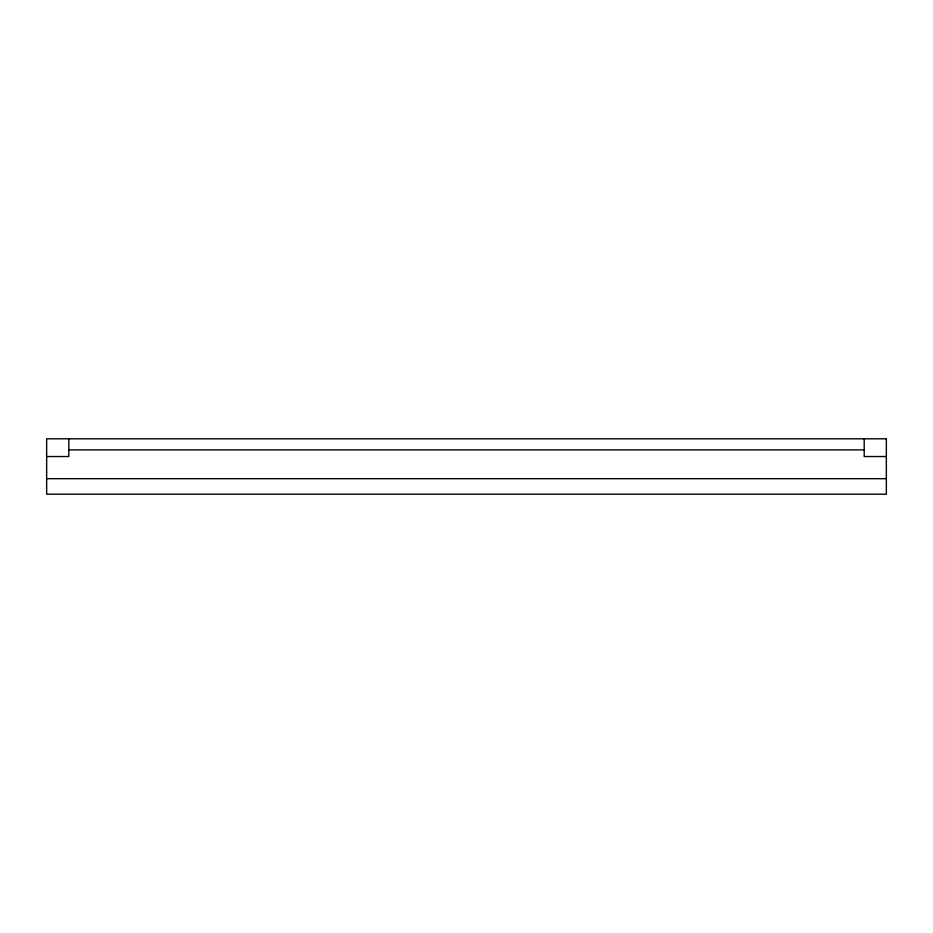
<?xml version="1.0" encoding="UTF-8"?>
<svg xmlns="http://www.w3.org/2000/svg" width="933" height="933" viewBox="0 0 933 933"><rect width="100%" height="100%" fill="white"/><g stroke="black" fill="none" stroke-linecap="round" stroke-linejoin="round"><path stroke-width="1.4" d="M68.809 449.881L864.191 449.881M46.65 456.529L68.809 456.529L68.809 438.802M886.35 456.529L864.191 456.529L864.191 438.802M46.65 478.687L886.35 478.687M886.35 438.802L46.65 438.802L46.65 494.198L886.35 494.198L886.35 438.802"/></g></svg>
